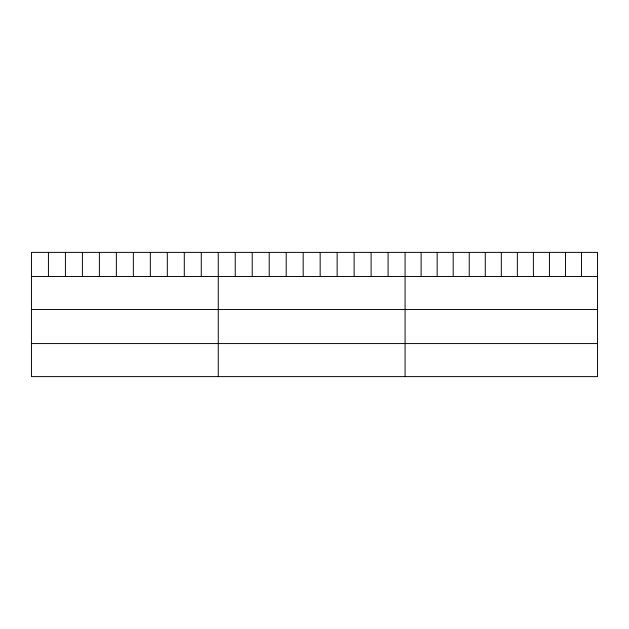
<?xml version="1.0" encoding="UTF-8"?>
<svg xmlns="http://www.w3.org/2000/svg" width="629" height="629" viewBox="0 0 629 629"><rect width="100%" height="100%" fill="white"/><g stroke="black" fill="none" stroke-linecap="round" stroke-linejoin="round"><path stroke-width="0.94" d="M597.55 276.469L597.55 376.614L31.45 376.614L31.45 252.386L597.55 252.386L597.55 276.469L31.45 276.469M31.45 309.515L597.55 309.515M31.45 343.568L597.55 343.568M581.51 252.386L581.51 276.469M565.471 252.386L565.471 276.469M549.431 252.386L549.431 276.469M533.392 252.386L533.392 276.469M517.352 252.386L517.352 276.469M501.313 252.386L501.313 276.469M485.274 252.386L485.274 276.469M469.234 252.386L469.234 276.469M453.195 252.386L453.195 276.469M437.155 252.386L437.155 276.469M421.115 252.386L421.115 276.469M405.076 252.386L405.076 376.614M388.093 252.386L388.093 276.469M371.11 252.386L371.11 276.469M354.127 252.386L354.127 276.469M337.144 252.386L337.144 276.469M320.161 252.386L320.161 276.469M303.178 252.386L303.178 276.469M286.195 252.386L286.195 276.469M269.212 252.386L269.212 276.469M252.229 252.386L252.229 276.469M235.246 252.386L235.246 276.469M218.263 252.386L218.263 376.614M201.28 252.386L201.28 276.469M184.297 252.386L184.297 276.469M167.314 252.386L167.314 276.469M150.331 252.386L150.331 276.469M133.348 252.386L133.348 276.469M116.365 252.386L116.365 276.469M99.382 252.386L99.382 276.469M82.399 252.386L82.399 276.469M65.416 252.386L65.416 276.469M48.433 252.386L48.433 276.469"/></g></svg>
